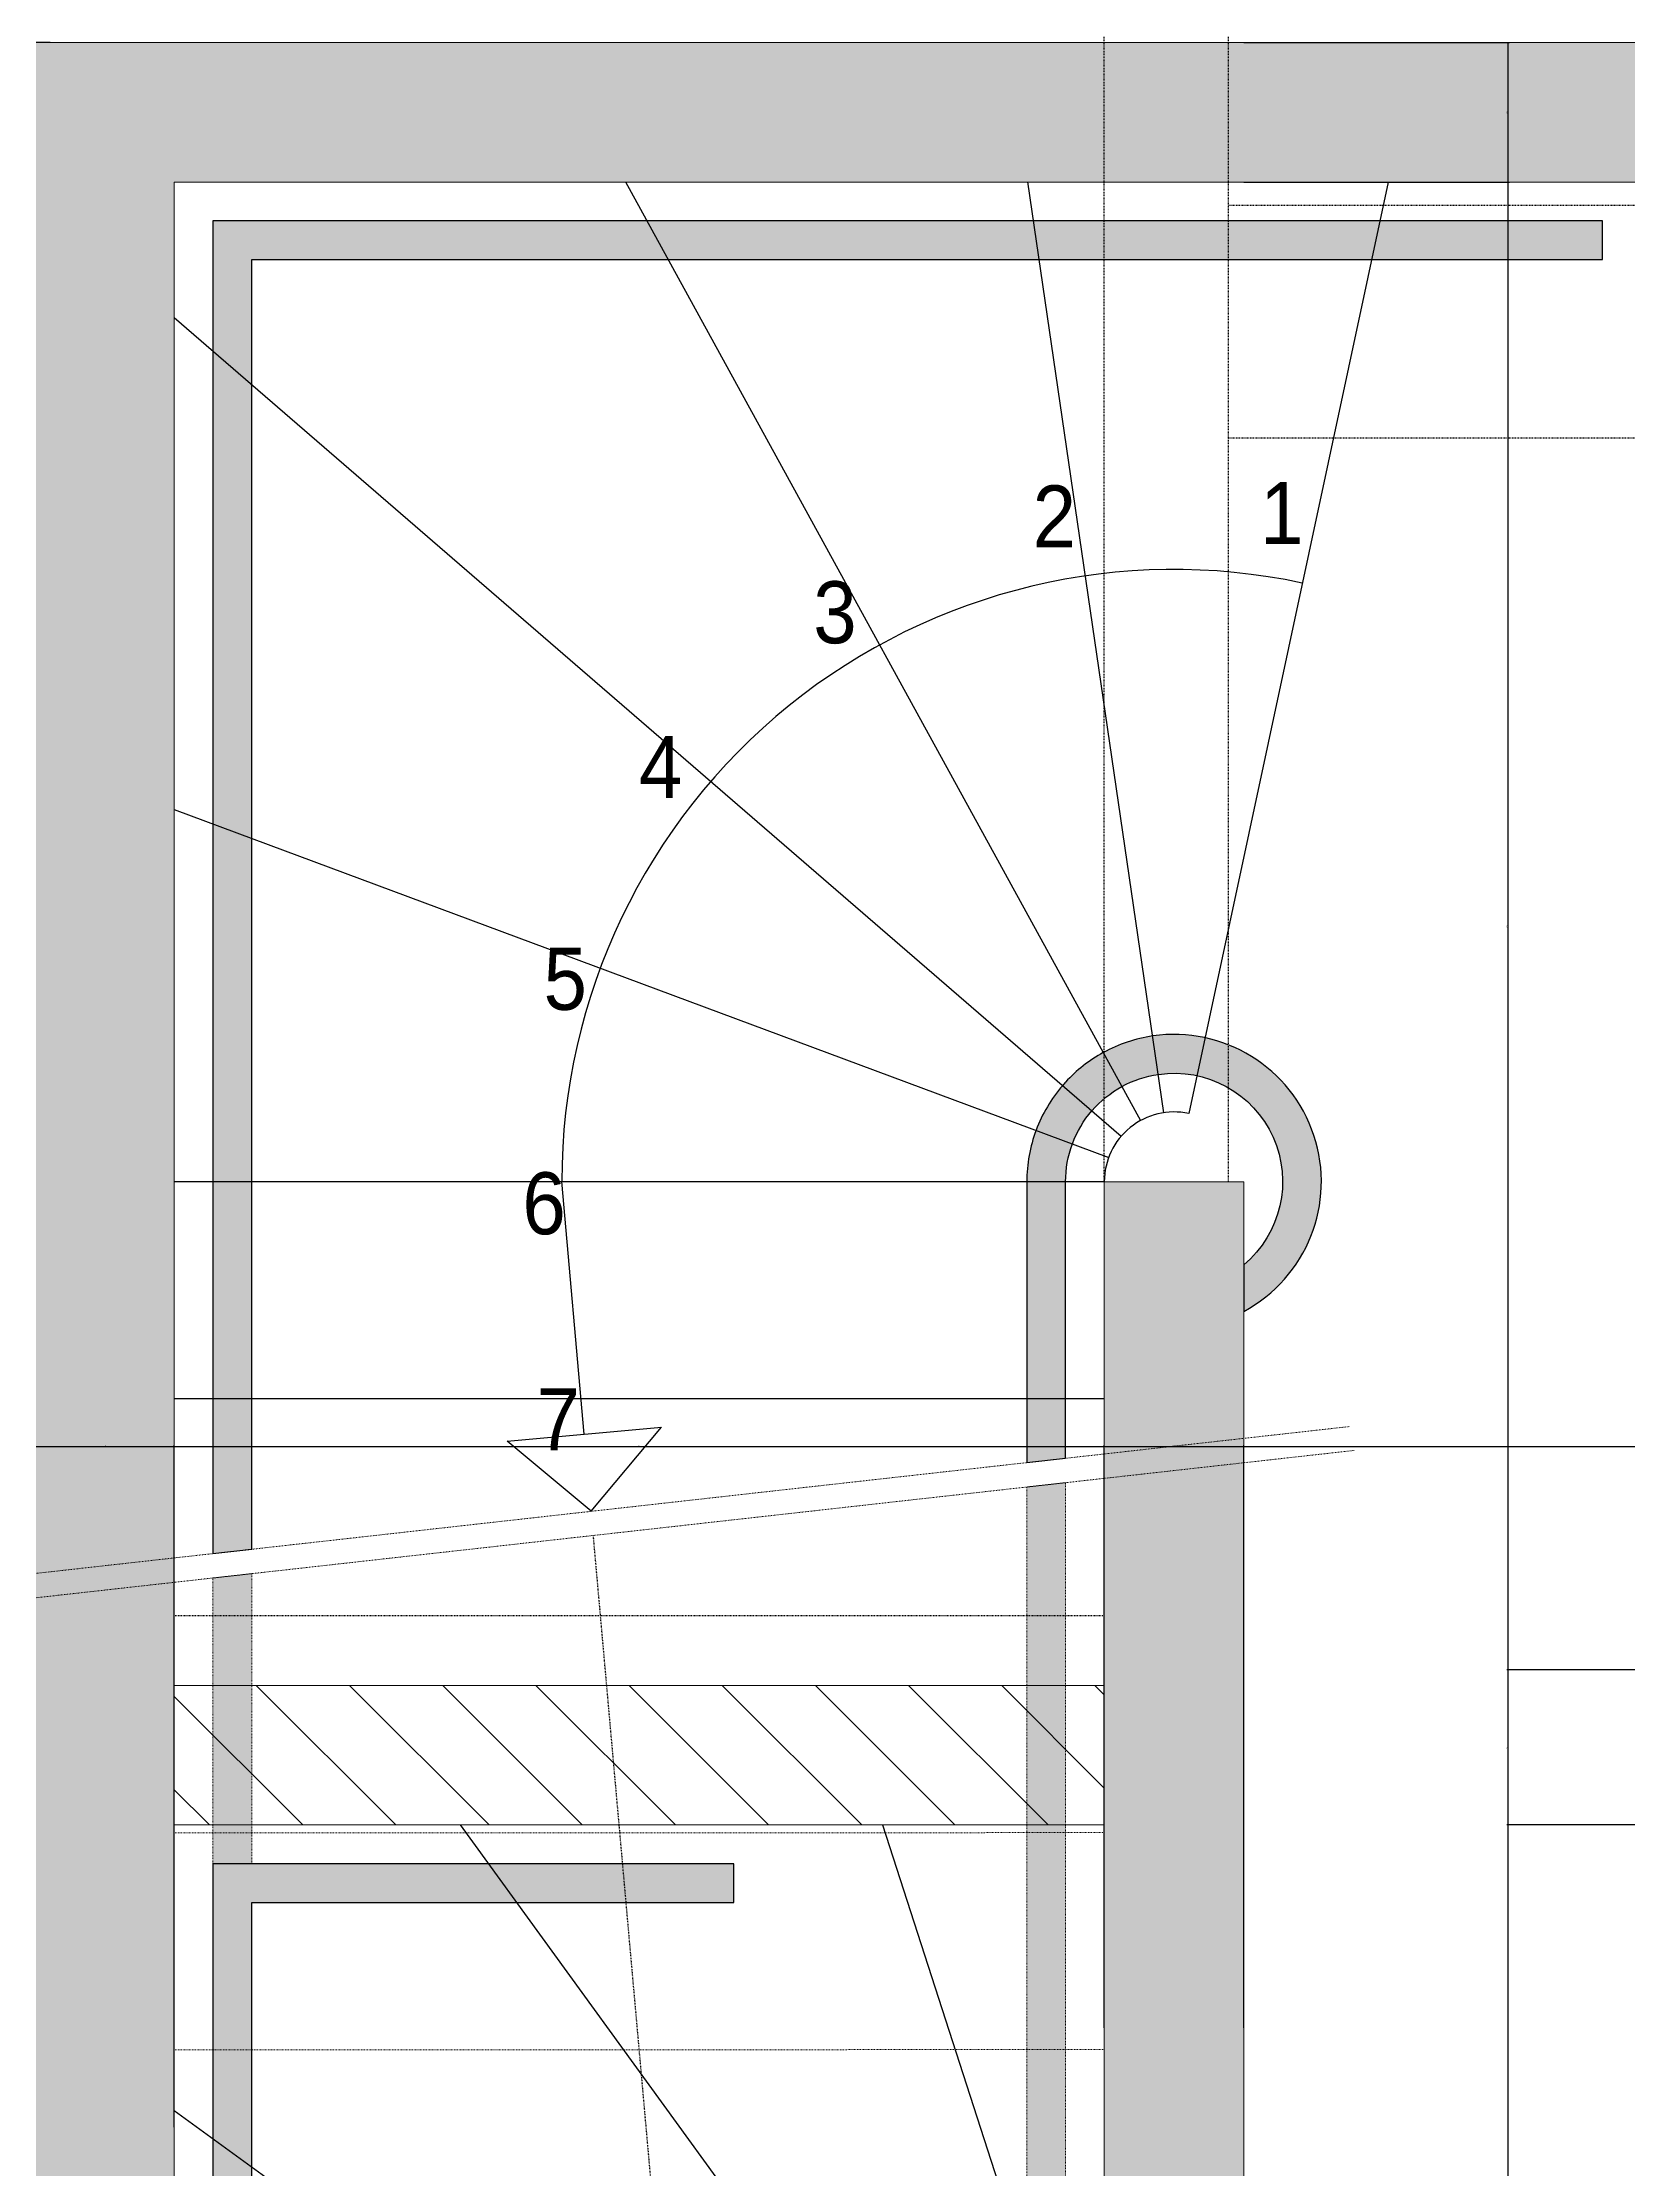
# Model space of a CAD drawing. Header units: centimetres. Extents: x 16433 to 114398, y -50094 to -12305.
# Drawn here: x 57180.8 to 57385.4, y -15678.8 to -15404.3 of the extents above; entities that cross this region are included whole.
import ezdxf

# ---------------------------------------------------------------- set-up
doc = ezdxf.new("R2010")
doc.units = ezdxf.units.CM
doc.header["$LTSCALE"] = 0.5
doc.linetypes.add('Pointillé 1', pattern=[0.09000000000000001, 0.05, -0.04000000000000001])
doc.linetypes.add('Pointillé 1_5', pattern=[0.125, 0.07500000000000001, -0.05])
doc.layers.get('0').update_dxf_attribs({"linetype": 'CONTINUOUS'})
doc.layers.get('DEFPOINTS').update_dxf_attribs({"linetype": 'CONTINUOUS'})
for name, color, linetype in [('1  Hachures', 7, 'CONTINUOUS'), ('1  Hachures_coupées', 7, 'CONTINUOUS'), ('1  MURS', 7, 'CONTINUOUS'), ('6 COMPL 2D', 7, 'CONTINUOUS'), ('6 Compl 2D 2 Détails', 7, 'CONTINUOUS'), ('9  COTATIONS', 7, 'CONTINUOUS')]:
    doc.layers.add(name, color=color, linetype=linetype)
doc.styles.get("Standard").update_dxf_attribs({"font": 'arial.ttf'})
doc.styles.add('STYLE_GENERE_3', font='')
doc.styles.get('STYLE_GENERE_3').set_extended_font_data('Arial Occidental')
doc.dimstyles.new('STYLE_GENERE__2', dxfattribs={"dimtxt": 0.1, "dimasz": 0.095, "dimexe": 0.18, "dimexo": 0, "dimgap": 0.09, "dimtad": 1, "dimtih": 1, "dimtoh": 1, "dimdec": 0, "dimlfac": 100, "dimzin": 0, "dimdsep": 46, "dimtxsty": 'STYLE_GENERE_3', "dimblk": 'ARROWHEAD_7', "dimblk1": 'ARROWHEAD_7', "dimblk2": 'ARROWHEAD_7', "dimcen": 0.09, "dimclrd": 7, "dimclre": 7, "dimclrt": 256, "dimadec": 1, "dimazin": 0, "dimtfac": 1, "dimtdec": 4, "dimtmove": 0, "dimatfit": 3, "dimfxl": 1, "dimtolj": 1, "dimtzin": 0, "dimarcsym": 0})
doc.dimstyles.new('STYLE_GENERE__3', dxfattribs={"dimtxt": 0.1, "dimasz": 0.095, "dimexe": 0.18, "dimexo": 0, "dimgap": 0.09, "dimtad": 1, "dimtih": 1, "dimtoh": 1, "dimdec": 0, "dimlfac": 100, "dimzin": 0, "dimdsep": 46, "dimtxsty": 'STYLE_GENERE_3', "dimblk": 'ARROWHEAD_7', "dimblk1": 'ARROWHEAD_7', "dimblk2": 'ARROWHEAD_7', "dimcen": 0.09, "dimclrd": 7, "dimclre": 7, "dimclrt": 256, "dimadec": 1, "dimazin": 0, "dimtfac": 1, "dimtdec": 4, "dimtmove": 2, "dimatfit": 3, "dimfxl": 1, "dimtolj": 1, "dimtzin": 0, "dimarcsym": 0})
doc.dimstyles.new('STYLE_GENERE__4', dxfattribs={"dimtxt": 0.1, "dimasz": 0.095, "dimexe": 0.18, "dimexo": 0, "dimgap": 0.09, "dimtad": 1, "dimdec": 0, "dimlfac": 100, "dimzin": 0, "dimdsep": 46, "dimtxsty": 'STYLE_GENERE_3', "dimblk": 'ARROWHEAD_7', "dimblk1": 'ARROWHEAD_7', "dimblk2": 'ARROWHEAD_7', "dimcen": 0.09, "dimclrd": 7, "dimclre": 7, "dimclrt": 256, "dimadec": 1, "dimazin": 0, "dimtfac": 1, "dimtdec": 4, "dimtmove": 0, "dimatfit": 3, "dimfxl": 1, "dimtolj": 1, "dimtzin": 0, "dimarcsym": 0})

# ---------------------------------------------------------------- blocks, each defined once
blk = doc.blocks.new('Mur_320_2', base_point=(9.279979845695006, 1.805016536075503))
at = {"layer": '1  Hachures_coupées', "linetype": 'Continuous', "lineweight": 0, "true_color": 0x8080c0}
blk.add_hatch(color=163, dxfattribs=at).paths.add_polyline_path([(9.459979845695006, 1.805016536075503), (9.459979845695006, 6.825053826379331), (9.279979845695006, 7.00505382637933), (9.279979845695006, 1.805016536075503)], flags=0)
at = {"layer": '1  MURS', "color": 5, "linetype": 'Continuous', "lineweight": 0}
blk.add_line((9.459979845695006, 2.005037311397077), (9.459979845695006, 6.825053826379331), dxfattribs=at)
blk = doc.blocks.new('Mur_251_2', base_point=(10.66, 3.351147811659716))
at = {"layer": '1  Hachures_coupées', "linetype": 'Continuous', "lineweight": 0, "true_color": 0x8080c0}
blk.add_hatch(color=163, dxfattribs=at).paths.add_polyline_path([(10.84, 3.351147811659716), (10.84, 5.535053826379331), (10.66, 5.535053826379331), (10.66, 3.351147811659716)], flags=0)
at = {"layer": '1  MURS', "color": 5, "linetype": 'Continuous', "lineweight": 0}
for p, q in [((10.84, 5.535053826379331), (10.66, 5.535053826379331)), ((10.66, 5.535053826379331), (10.66, 3.351147811659716)), ((10.84, 3.351147811659716), (10.84, 5.535053826379331)), ((10.66, 3.351147811659716), (10.84, 3.351147811659716))]:
    blk.add_line(p, q, dxfattribs=at)
blk = doc.blocks.new('Mur_232_2', base_point=(12.4, 6.825053826379331))
at = {"layer": '1  Hachures_coupées', "linetype": 'Continuous', "lineweight": 0, "true_color": 0x8080c0}
blk.add_hatch(color=163, dxfattribs=at).paths.add_polyline_path([(12.4, 7.00505382637933), (9.279979845695006, 7.00505382637933), (9.459979845695006, 6.825053826379331), (12.4, 6.825053826379331)], flags=0)
at = {"layer": '1  MURS', "color": 5, "linetype": 'Continuous', "lineweight": 0}
for p, q in [((12.4, 7.00505382637933), (9.279979845695006, 7.00505382637933)), ((9.459979845695006, 6.825053826379331), (12.4, 6.825053826379331))]:
    blk.add_line(p, q, dxfattribs=at)
blk = doc.blocks.new('Ligne_1074_2', base_point=(9.9979840216305, 5.109805361631443))
at = {"layer": '6 Compl 2D 2 Détails', "linetype": 'Continuous'}
for p, q in [((9.989091696578646, 5.209409209725641), (9.959999999999997, 5.535268297188656)), ((9.889487848484448, 5.200516884673786), (10.08869554467284, 5.218301534777496)), ((9.9979840216305, 5.109805361631443), (10.08869554467284, 5.218301534777496)), ((9.9979840216305, 5.109805361631443), (9.889487848484448, 5.200516884673786))]:
    blk.add_line(p, q, dxfattribs=at)
blk = doc.blocks.new('ARROWHEAD_7')
at = {"color": 0, "linetype": 'Continuous', "lineweight": 0}
for p, q in [((0, 0), (-1, 0)), ((-0.25, 0), (0.25, 0)), ((0, -0.25), (0, 0.25))]:
    blk.add_line(p, q, dxfattribs=at)
blk.add_circle((0, 0), 0.25, dxfattribs=at)
blk = doc.blocks.new('*D716')
at = {"layer": '9  COTATIONS', "color": 7, "linetype": 'Continuous', "lineweight": -2, "transparency": 16777216}
for p, q in [((57181.75068818871, -15404.29954654663), (57097.19073655426, -15404.29954654663)), ((57097.37073655427, -15904.21416985576), (57097.37073655427, -15404.39454654663)), ((57588.59443996754, -15904.30916985576), (57097.19073655426, -15904.30916985576))]:
    blk.add_line(p, q, dxfattribs=at)
at = {"layer": 'DEFPOINTS', "color": 0, "linetype": 'Continuous', "transparency": 16777216}
for p in [(57097.37073655427, -15404.29954654663), (57181.75068818871, -15404.29954654663), (57588.59443996754, -15904.30916985576)]:
    blk.add_point(p, dxfattribs=at)
at = {"layer": '9  COTATIONS', "color": 7, "linetype": 'Continuous', "lineweight": -2, "transparency": 16777216, "xscale": 0.095, "yscale": 0.095, "zscale": 0.095}
for p, rotation in [((57097.37073655427, -15404.29954654663), 90), ((57097.37073655427, -15904.30916985576), 270)]:
    blk.add_blockref('ARROWHEAD_7', p, dxfattribs=dict(at, rotation=rotation))
at = {"layer": '9  COTATIONS', "color": 194, "linetype": 'Continuous', "true_color": 0x50009f, "transparency": 16777216, "insert": (57097.23073655427, -15654.30435820119), "char_height": 0.1, "attachment_point": 5, "rotation": 90, "style": 'STYLE_GENERE_3'}
blk.add_mtext('\\A1;50001', dxfattribs=at)
blk = doc.blocks.new('*D717')
at = {"layer": '9  COTATIONS', "color": 7, "linetype": 'Continuous', "lineweight": -2, "transparency": 16777216}
for p, q in [((57265.75136598479, -14904.30580128785), (57097.19073655426, -14904.30580128785)), ((57097.37073655427, -15404.20454654663), (57097.37073655427, -14904.40080128785)), ((57181.75068818871, -15404.29954654663), (57097.19073655426, -15404.29954654663))]:
    blk.add_line(p, q, dxfattribs=at)
at = {"layer": 'DEFPOINTS', "color": 0, "linetype": 'Continuous', "transparency": 16777216}
for p in [(57097.37073655427, -14904.30580128785), (57265.75136598479, -14904.30580128785), (57181.75068818871, -15404.29954654663)]:
    blk.add_point(p, dxfattribs=at)
at = {"layer": '9  COTATIONS', "color": 7, "linetype": 'Continuous', "lineweight": -2, "transparency": 16777216, "xscale": 0.095, "yscale": 0.095, "zscale": 0.095}
for p, rotation in [((57097.37073655427, -14904.30580128785), 90), ((57097.37073655427, -15404.29954654663), 270)]:
    blk.add_blockref('ARROWHEAD_7', p, dxfattribs=dict(at, rotation=rotation))
at = {"layer": '9  COTATIONS', "color": 194, "linetype": 'Continuous', "true_color": 0x50009f, "transparency": 16777216, "insert": (57097.23073655427, -15154.30267391723), "char_height": 0.1, "attachment_point": 5, "rotation": 90, "style": 'STYLE_GENERE_3'}
blk.add_mtext('\\A1;49999', dxfattribs=at)
blk = doc.blocks.new('Mur_688_2', base_point=(9.459999999999994, 4.705033985017538))
at = {"layer": '1  Hachures_coupées', "linetype": 'Continuous'}
h = blk.add_hatch(dxfattribs=at)
h.set_pattern_fill('BRIQUE_CIMENT_0002', color=256, style=0, pattern_type=2)
h.set_pattern_definition([(135, (0, 0), (0.06010407640085653, 0.06010407640085653), [])])
h.paths.add_polyline_path([(9.459999999999994, 4.705033985017538), (10.66, 4.70503398501754), (10.66, 4.885033985017539), (9.459999999999994, 4.885033985017538)], flags=0)
at = {"layer": '1  MURS', "color": 5, "linetype": 'Continuous', "lineweight": 0}
for p, q in [((10.66, 4.885033985017539), (9.459999999999994, 4.885033985017538)), ((9.459999999999994, 4.885033985017538), (9.459999999999994, 4.705033985017538)), ((10.66, 4.70503398501754), (10.66, 4.885033985017539)), ((9.459999999999994, 4.705033985017538), (10.66, 4.70503398501754))]:
    blk.add_line(p, q, dxfattribs=at)
blk = doc.blocks.new('*D653')
at = {"layer": '9  COTATIONS', "color": 7, "linetype": 'Continuous', "lineweight": -2, "transparency": 16777216}
for p, q in [((57179.74867275823, -15673.31141106188), (57179.74867275823, -15585.31117873386)), ((57179.84367275823, -15585.49117873386), (57197.6536727573, -15585.49117873386)), ((57197.7486727573, -15673.31141106188), (57197.7486727573, -15585.31117873386))]:
    blk.add_line(p, q, dxfattribs=at)
at = {"layer": 'DEFPOINTS', "color": 0, "linetype": 'Continuous', "transparency": 16777216}
for p in [(57197.7486727573, -15585.49117873386), (57179.74867275823, -15673.31141106188), (57197.7486727573, -15673.31141106188)]:
    blk.add_point(p, dxfattribs=at)
at = {"layer": '9  COTATIONS', "color": 7, "linetype": 'Continuous', "lineweight": -2, "transparency": 16777216, "xscale": 0.095, "yscale": 0.095, "zscale": 0.095, "rotation": 180}
blk.add_blockref('ARROWHEAD_7', (57179.74867275823, -15585.49117873386), dxfattribs=at)
at = {"layer": '9  COTATIONS', "color": 7, "linetype": 'Continuous', "lineweight": -2, "transparency": 16777216, "xscale": 0.095, "yscale": 0.095, "zscale": 0.095}
blk.add_blockref('ARROWHEAD_7', (57197.7486727573, -15585.49117873386), dxfattribs=at)
at = {"layer": '9  COTATIONS', "color": 194, "linetype": 'Continuous', "true_color": 0x50009f, "transparency": 16777216, "insert": (57188.74867275776, -15585.35117873386), "char_height": 0.1, "attachment_point": 5, "style": 'STYLE_GENERE_3'}
blk.add_mtext('\\A1;1800', dxfattribs=at)
blk = doc.blocks.new('*D654')
at = {"layer": '9  COTATIONS', "color": 7, "linetype": 'Continuous', "lineweight": -2, "transparency": 16777216}
for p, q in [((57197.7486727573, -15673.31141106188), (57197.7486727573, -15585.31117873386)), ((57197.8436727573, -15585.49117873386), (57317.65568818778, -15585.49117873386)), ((57317.75068818778, -15660.50484728264), (57317.75068818778, -15585.31117873386))]:
    blk.add_line(p, q, dxfattribs=at)
at = {"layer": 'DEFPOINTS', "color": 0, "linetype": 'Continuous', "transparency": 16777216}
for p in [(57317.75068818778, -15585.49117873386), (57317.75068818778, -15660.50484728264), (57197.7486727573, -15673.31141106188)]:
    blk.add_point(p, dxfattribs=at)
at = {"layer": '9  COTATIONS', "color": 7, "linetype": 'Continuous', "lineweight": -2, "transparency": 16777216, "xscale": 0.095, "yscale": 0.095, "zscale": 0.095, "rotation": 180}
blk.add_blockref('ARROWHEAD_7', (57197.7486727573, -15585.49117873386), dxfattribs=at)
at = {"layer": '9  COTATIONS', "color": 7, "linetype": 'Continuous', "lineweight": -2, "transparency": 16777216, "xscale": 0.095, "yscale": 0.095, "zscale": 0.095}
blk.add_blockref('ARROWHEAD_7', (57317.75068818778, -15585.49117873386), dxfattribs=at)
at = {"layer": '9  COTATIONS', "color": 194, "linetype": 'Continuous', "true_color": 0x50009f, "transparency": 16777216, "insert": (57257.74968047254, -15585.35117873386), "char_height": 0.1, "attachment_point": 5, "style": 'STYLE_GENERE_3'}
blk.add_mtext('\\A1;12000', dxfattribs=at)
blk = doc.blocks.new('*D655')
at = {"layer": '9  COTATIONS', "color": 7, "linetype": 'Continuous', "lineweight": -2, "transparency": 16777216}
for p, q in [((57317.75068818778, -15660.50484728264), (57317.75068818778, -15585.31117873386)), ((57317.84568818778, -15585.49117873386), (57335.65568818778, -15585.49117873386)), ((57335.75068818778, -15660.50484728264), (57335.75068818778, -15585.31117873386))]:
    blk.add_line(p, q, dxfattribs=at)
at = {"layer": 'DEFPOINTS', "color": 0, "linetype": 'Continuous', "transparency": 16777216}
for p in [(57335.75068818778, -15585.49117873386), (57317.75068818778, -15660.50484728264), (57335.75068818778, -15660.50484728264)]:
    blk.add_point(p, dxfattribs=at)
at = {"layer": '9  COTATIONS', "color": 7, "linetype": 'Continuous', "lineweight": -2, "transparency": 16777216, "xscale": 0.095, "yscale": 0.095, "zscale": 0.095, "rotation": 180}
blk.add_blockref('ARROWHEAD_7', (57317.75068818778, -15585.49117873386), dxfattribs=at)
at = {"layer": '9  COTATIONS', "color": 7, "linetype": 'Continuous', "lineweight": -2, "transparency": 16777216, "xscale": 0.095, "yscale": 0.095, "zscale": 0.095}
blk.add_blockref('ARROWHEAD_7', (57335.75068818778, -15585.49117873386), dxfattribs=at)
at = {"layer": '9  COTATIONS', "color": 194, "linetype": 'Continuous', "true_color": 0x50009f, "transparency": 16777216, "insert": (57326.75068818778, -15585.35117873386), "char_height": 0.1, "attachment_point": 5, "style": 'STYLE_GENERE_3'}
blk.add_mtext('\\A1;1800', dxfattribs=at)
blk = doc.blocks.new('*D656')
at = {"layer": '9  COTATIONS', "color": 7, "linetype": 'Continuous', "lineweight": -2, "transparency": 16777216}
for p, q in [((57335.75068818778, -15660.50484728264), (57335.75068818778, -15585.31117873386)), ((57335.84568818778, -15585.49117873386), (57467.65568768486, -15585.49117873386)), ((57467.75068768486, -15614.29954654663), (57467.75068768486, -15585.31117873386))]:
    blk.add_line(p, q, dxfattribs=at)
at = {"layer": 'DEFPOINTS', "color": 0, "linetype": 'Continuous', "transparency": 16777216}
for p in [(57467.75068768486, -15585.49117873386), (57467.75068768486, -15614.29954654663), (57335.75068818778, -15660.50484728264)]:
    blk.add_point(p, dxfattribs=at)
at = {"layer": '9  COTATIONS', "color": 7, "linetype": 'Continuous', "lineweight": -2, "transparency": 16777216, "xscale": 0.095, "yscale": 0.095, "zscale": 0.095, "rotation": 180}
blk.add_blockref('ARROWHEAD_7', (57335.75068818778, -15585.49117873386), dxfattribs=at)
at = {"layer": '9  COTATIONS', "color": 7, "linetype": 'Continuous', "lineweight": -2, "transparency": 16777216, "xscale": 0.095, "yscale": 0.095, "zscale": 0.095}
blk.add_blockref('ARROWHEAD_7', (57467.75068768486, -15585.49117873386), dxfattribs=at)
at = {"layer": '9  COTATIONS', "color": 194, "linetype": 'Continuous', "true_color": 0x50009f, "transparency": 16777216, "insert": (57401.75068793632, -15585.35117873386), "char_height": 0.1, "attachment_point": 5, "style": 'STYLE_GENERE_3'}
blk.add_mtext('\\A1;13200', dxfattribs=at)
blk = doc.blocks.new('*D669')
at = {"layer": '9  COTATIONS', "color": 7, "linetype": 'Continuous', "lineweight": -2, "transparency": 16777216}
for p, q in [((57491.75068818871, -15634.29954654663), (57369.66754827991, -15634.29954654663)), ((57369.84754827991, -15904.21416985576), (57369.84754827991, -15634.39454654663)), ((57588.59443996754, -15904.30916985576), (57369.66754827991, -15904.30916985576))]:
    blk.add_line(p, q, dxfattribs=at)
at = {"layer": 'DEFPOINTS', "color": 0, "linetype": 'Continuous', "transparency": 16777216}
for p in [(57369.84754827991, -15634.29954654663), (57491.75068818871, -15634.29954654663), (57588.59443996754, -15904.30916985576)]:
    blk.add_point(p, dxfattribs=at)
at = {"layer": '9  COTATIONS', "color": 7, "linetype": 'Continuous', "lineweight": -2, "transparency": 16777216, "xscale": 0.095, "yscale": 0.095, "zscale": 0.095}
for p, rotation in [((57369.84754827991, -15634.29954654663), 90), ((57369.84754827991, -15904.30916985576), 270)]:
    blk.add_blockref('ARROWHEAD_7', p, dxfattribs=dict(at, rotation=rotation))
at = {"layer": '9  COTATIONS', "color": 194, "linetype": 'Continuous', "true_color": 0x50009f, "transparency": 16777216, "insert": (57369.70754827991, -15769.30435820119), "char_height": 0.1, "attachment_point": 5, "rotation": 90, "style": 'STYLE_GENERE_3'}
blk.add_mtext('\\A1;27001', dxfattribs=at)
blk = doc.blocks.new('*D670')
at = {"layer": '9  COTATIONS', "color": 7, "linetype": 'Continuous', "lineweight": -2, "transparency": 16777216}
for p, q in [((57467.75068768486, -15614.29954654663), (57369.66754827991, -15614.29954654663)), ((57369.84754827991, -15634.20454654663), (57369.84754827991, -15614.39454654663)), ((57491.75068818871, -15634.29954654663), (57369.66754827991, -15634.29954654663))]:
    blk.add_line(p, q, dxfattribs=at)
at = {"layer": 'DEFPOINTS', "color": 0, "linetype": 'Continuous', "transparency": 16777216}
for p in [(57369.84754827991, -15614.29954654663), (57467.75068768486, -15614.29954654663), (57491.75068818871, -15634.29954654663)]:
    blk.add_point(p, dxfattribs=at)
at = {"layer": '9  COTATIONS', "color": 7, "linetype": 'Continuous', "lineweight": -2, "transparency": 16777216, "xscale": 0.095, "yscale": 0.095, "zscale": 0.095}
for p, rotation in [((57369.84754827991, -15614.29954654663), 90), ((57369.84754827991, -15634.29954654663), 270)]:
    blk.add_blockref('ARROWHEAD_7', p, dxfattribs=dict(at, rotation=rotation))
at = {"layer": '9  COTATIONS', "color": 194, "linetype": 'Continuous', "true_color": 0x50009f, "transparency": 16777216, "insert": (57369.70754827991, -15624.29954654662), "char_height": 0.1, "attachment_point": 5, "rotation": 90, "style": 'STYLE_GENERE_3'}
blk.add_mtext('\\A1;2000', dxfattribs=at)
blk = doc.blocks.new('*D671')
at = {"layer": '9  COTATIONS', "color": 7, "linetype": 'Continuous', "lineweight": -2, "transparency": 16777216}
for p, q in [((57335.74968047254, -15422.30954654664), (57370.02754827991, -15422.30954654664)), ((57369.84754827991, -15614.20454654663), (57369.84754827991, -15422.40454654664)), ((57467.75068768486, -15614.29954654663), (57369.66754827991, -15614.29954654663))]:
    blk.add_line(p, q, dxfattribs=at)
at = {"layer": 'DEFPOINTS', "color": 0, "linetype": 'Continuous', "transparency": 16777216}
for p in [(57335.74968047254, -15422.30954654664), (57369.84754827991, -15422.30954654664), (57467.75068768486, -15614.29954654663)]:
    blk.add_point(p, dxfattribs=at)
at = {"layer": '9  COTATIONS', "color": 7, "linetype": 'Continuous', "lineweight": -2, "transparency": 16777216, "xscale": 0.095, "yscale": 0.095, "zscale": 0.095}
for p, rotation in [((57369.84754827991, -15422.30954654664), 90), ((57369.84754827991, -15614.29954654663), 270)]:
    blk.add_blockref('ARROWHEAD_7', p, dxfattribs=dict(at, rotation=rotation))
at = {"layer": '9  COTATIONS', "color": 194, "linetype": 'Continuous', "true_color": 0x50009f, "transparency": 16777216, "insert": (57369.70754827991, -15518.30454654663), "char_height": 0.1, "attachment_point": 5, "rotation": 90, "style": 'STYLE_GENERE_3'}
blk.add_mtext('\\A1;19199', dxfattribs=at)
blk = doc.blocks.new('*D672')
at = {"layer": '9  COTATIONS', "color": 7, "linetype": 'Continuous', "lineweight": -2, "transparency": 16777216}
for p, q in [((57335.74968047254, -15404.30954654664), (57370.02754827991, -15404.30954654664)), ((57369.84754827991, -15422.21454654664), (57369.84754827991, -15404.40454654664)), ((57335.74968047254, -15422.30954654664), (57370.02754827991, -15422.30954654664))]:
    blk.add_line(p, q, dxfattribs=at)
at = {"layer": 'DEFPOINTS', "color": 0, "linetype": 'Continuous', "transparency": 16777216}
for p in [(57335.74968047254, -15404.30954654664), (57369.84754827991, -15404.30954654664), (57335.74968047254, -15422.30954654664)]:
    blk.add_point(p, dxfattribs=at)
at = {"layer": '9  COTATIONS', "color": 7, "linetype": 'Continuous', "lineweight": -2, "transparency": 16777216, "xscale": 0.095, "yscale": 0.095, "zscale": 0.095}
for p, rotation in [((57369.84754827991, -15404.30954654664), 90), ((57369.84754827991, -15422.30954654664), 270)]:
    blk.add_blockref('ARROWHEAD_7', p, dxfattribs=dict(at, rotation=rotation))
at = {"layer": '9  COTATIONS', "color": 194, "linetype": 'Continuous', "true_color": 0x50009f, "transparency": 16777216, "insert": (57369.70754827991, -15413.30954654663), "char_height": 0.1, "attachment_point": 5, "rotation": 90, "style": 'STYLE_GENERE_3'}
blk.add_mtext('\\A1;1800', dxfattribs=at)

msp = doc.modelspace()

# ---------------------------------------------------------------- hatches: boundary and pattern name
at = {"layer": '1  Hachures', "linetype": 'Continuous', "lineweight": 0}
for points in [[(57207.75068836659, -15598.73118251036), (57207.75068836659, -15432.30715326718), (57382.0273117125, -15432.30715326718), (57382.0273117125, -15427.30715308837), (57207.75068836659, -15427.30715308837), (57202.75068818871, -15427.30715308837), (57202.75068818871, -15599.29019715949)], [(57312.75068841595, -15894.29010482235), (57312.75068841595, -15590.13993762862), (57307.75068823714, -15590.69895227775), (57307.75068823714, -15894.28973116572)], [(57207.75068836659, -15639.29954654663), (57207.75068836659, -15601.87924484732), (57202.75068818871, -15602.43825949645), (57202.75068818871, -15639.29954654663)], [(57207.74867293611, -15894.2942421712), (57207.74867293611, -15644.31153086163), (57269.947389571, -15644.31153086163), (57269.947389571, -15639.31153068282), (57207.74867293611, -15639.31153068282), (57202.7486727573, -15639.31153068282), (57202.7486727573, -15899.29345509838), (57462.74867225438, -15899.31292517679), (57462.74867225438, -15741.32579400353), (57457.74867207557, -15741.32579400353), (57457.74867207557, -15894.31292499821)]]:
    msp.add_hatch(color=255, dxfattribs=at).paths.add_polyline_path(points)
h = msp.add_hatch(color=255, dxfattribs=at)
edge = h.paths.add_edge_path()
edge.add_line((57312.75068841595, -15586.9918752919), (57312.75068841595, -15551.29702033927))
edge.add_arc((57326.75068818714, -15551.2995465467), 13.9999999991044, 159.5765094277656, 179.9896613553759, ccw=False)
edge.add_arc((57326.75068818802, -15551.29954654655), 13.99999999987708, 139.1613210028917, 159.5765094296019, ccw=False)
edge.add_arc((57326.75068818853, -15551.29954654701), 14.00000000056393, 118.7461325761272, 139.1613210028298, ccw=False)
edge.add_arc((57326.75068818762, -15551.2995465463), 13.99999999950227, 98.33106346250531, 118.7461325742672, ccw=False)
edge.add_arc((57326.7506881879, -15551.29954654659), 13.99999999983128, -49.99479911522502, 98.33106346348183, ccw=False)
edge.add_line((57335.75068818778, -15562.02335184124), (57335.75068818778, -15568.03274707715))
edge.add_arc((57326.75068818803, -15551.29954654651), 18.99999999984769, 298.273713630765, 458.331032064293)
edge.add_arc((57326.75068818855, -15551.2995465455), 18.99999999892285, 98.33103206629798, 118.7461325767281)
edge.add_arc((57326.75068818808, -15551.29954654852), 19.00000000134894, 118.7461325711151, 137.4631006161814)
edge.add_arc((57326.75068818966, -15551.29954654631), 19.00000000100988, 137.4631006243043, 139.1613210059429)
edge.add_arc((57326.75068818807, -15551.29954654839), 19.00000000117427, 139.161320998055, 159.5765094247583)
edge.add_arc((57326.75068818714, -15551.29954654496), 18.99999999911124, 159.576509433486, 179.9958807290367)
edge.add_line((57307.75068823714, -15551.29818054298), (57307.75068823714, -15587.55088994103))
edge.add_line((57307.75068823714, -15587.55088994103), (57312.75068841595, -15586.9918752919))

# ---------------------------------------------------------------- linework, layer by layer
at = {"layer": '1  Hachures', "linetype": 'Continuous', "flags": 128}
for points in [[(57207.75068836659, -15598.73118251036), (57207.75068836659, -15432.30715326718), (57382.0273117125, -15432.30715326718), (57382.0273117125, -15427.30715308837), (57207.75068836659, -15427.30715308837), (57202.75068818871, -15427.30715308837), (57202.75068818871, -15599.29019715949)], [(57207.74867293611, -15894.2942421712), (57207.74867293611, -15644.31153086163), (57269.947389571, -15644.31153086163), (57269.947389571, -15639.31153068282), (57207.74867293611, -15639.31153068282), (57202.7486727573, -15639.31153068282), (57202.7486727573, -15899.29345509838), (57462.74867225438, -15899.31292517679), (57462.74867225438, -15741.32579400353), (57457.74867207557, -15741.32579400353), (57457.74867207557, -15894.31292499821)]]:
    msp.add_lwpolyline(points, close=True, dxfattribs=at)
msp.add_lwpolyline([(57312.75068841595, -15586.9918752919), (57312.75068841595, -15551.29702033927, -0.089305465860182), (57313.63074218202, -15546.41415845589, -0.08931442264013009), (57316.15893534198, -15542.14450576864, -0.0893144226401001), (57320.01767393667, -15539.02491746503, -0.08931389787754784), (57324.72219093703, -15537.44728323338, -0.755785671384907), (57335.75068818778, -15562.02335184124), (57335.75068818778, -15568.03274707715, 0.83952591113577), (57323.99773793574, -15532.50004482698, 0.08931403597295633), (57317.61302599031, -15534.64112136453, 0.08185023249367901), (57312.75068841595, -15538.45431371951, 0.007410019890648924), (57312.37616646849, -15538.87484834772, 0.08931442264011727), (57308.94504717924, -15544.66937699481, 0.08933281946959103), (57307.75068823714, -15551.29818054298), (57307.75068823714, -15587.55088994103)], format="xyb", close=True, dxfattribs=at)
at = {"layer": '1  Hachures', "color": 251, "linetype": 'Pointillé 1', "lineweight": 0, "true_color": 0x515151, "flags": 128}
for points in [[(57312.75068841595, -15894.29010482235), (57312.75068841595, -15590.13993762862), (57307.75068823714, -15590.69895227775), (57307.75068823714, -15894.28973116572)], [(57207.75068836659, -15639.29954654663), (57207.75068836659, -15601.87924484732), (57202.75068818871, -15602.43825949645), (57202.75068818871, -15639.29954654663)]]:
    msp.add_lwpolyline(points, close=True, dxfattribs=at)
at = {"layer": '6 COMPL 2D', "linetype": 'Pointillé 1_5'}
for p, q in [((57333.75068818778, -15551.29954654663), (57333.75068818778, -15284.30326445503)), ((57317.75068818778, -15551.29954654663), (57317.75068818778, -15302.30326445503)), ((57333.75068818778, -15425.30140550072), (57491.75068818871, -15425.30140550072)), ((57333.75068818778, -15455.30326445503), (57491.75068818871, -15455.30326445503))]:
    msp.add_line(p, q, dxfattribs=at)
at = {"layer": '6 COMPL 2D', "color": 194, "linetype": 'Pointillé 1_5', "lineweight": 0, "true_color": 0x50009f}
for p, q in [((57349.3245467376, -15582.90281092222), (57167.48320415895, -15603.2332050608)), ((57350.00001403224, -15585.97535403944), (57168.04452755954, -15606.31850979906))]:
    msp.add_line(p, q, dxfattribs=at)
at = {"layer": '6 Compl 2D 2 Détails', "linetype": 'Continuous'}
for p, q in [((57255.99019248132, -15422.29954654663), (57322.42232188396, -15543.40871356554)), ((57325.4466727851, -15542.3947186301), (57307.8604356274, -15422.29954654663)), ((57354.36654963996, -15422.30954654664), (57328.63482876867, -15542.49897757229)), ((57197.75068818778, -15439.79767546323), (57319.94170421548, -15545.41416318934)), ((57197.75068818778, -15503.26466412898), (57318.31643718388, -15548.15893991674)), ((57317.75068818778, -15551.29998333086), (57197.75068818778, -15551.31015784396)), ((57317.75068818778, -15579.29998333086), (57197.75068818778, -15579.31015784373)), ((57318.05795374606, -15749.07513662484), (57234.67558744457, -15634.29954654663)), ((57289.11314223614, -15634.30954654664), (57317.75068818778, -15722.89956168374)), ((57317.75068818778, -15758.40185830263), (57197.75068818778, -15671.20120871193))]:
    msp.add_line(p, q, dxfattribs=at)
at = {"layer": '6 Compl 2D 2 Détails', "linetype": 'Pointillé 1_5'}
for p, q in [((57267.75068818778, -15775.31015784396), (57251.82736212201, -15596.95134376022)), ((57317.75068818778, -15607.2999833311), (57197.75068818778, -15607.31015784396))]:
    msp.add_line(p, q, dxfattribs=at)
at = {"layer": '6 Compl 2D 2 Détails', "color": 251, "linetype": 'Pointillé 1_5', "lineweight": 0, "true_color": 0x515151}
for p, q in [((57317.75068818778, -15635.29998333086), (57197.75068818778, -15635.31015784373)), ((57317.75068818778, -15663.29998333086), (57197.75068818778, -15663.31015784373))]:
    msp.add_line(p, q, dxfattribs=at)
at = {"layer": '6 Compl 2D 2 Détails', "linetype": 'Continuous'}
for radius, end in [(79.00000082933954, 179.9916978554063), (8.999999999999961, 180)]:
    msp.add_arc((57326.75068818778, -15551.29954654663), radius, 77.91579801079966, end, dxfattribs=at)

# ---------------------------------------------------------------- block references
at = {"layer": '1  MURS', "color": 5, "lineweight": 0, "xscale": 100, "yscale": 100, "zscale": 100}
for name, p in [('Mur_320_2', (57179.74867275823, -15924.3132755769)), ('Mur_232_2', (57491.75068818871, -15422.30954654664)), ('Mur_251_2', (57317.75068818778, -15769.70014801864)), ('Mur_688_2', (57197.75068818778, -15634.31153068282))]:
    msp.add_blockref(name, p, dxfattribs=at)
at = {"layer": '6 Compl 2D 2 Détails', "linetype": 'Continuous', "xscale": 100, "yscale": 100, "zscale": 100}
msp.add_blockref('Ligne_1074_2', (57251.54909035098, -15593.83439302151), dxfattribs=at)

# ---------------------------------------------------------------- texts
at = {"linetype": 'Continuous', "attachment_point": 1}
for s, insert, char_height in [('{\\W0.900000x;2}', (57308.50446558371, -15461.45412362446), 8.000000000000002), ('{\\W0.900000x;1}', (57337.86380092707, -15461.00143798706), 8.000000000000002), ('{\\W0.900000x;3}', (57280.20193470176, -15473.82588862078), 8.000000000000002), ('{\\W0.900000x;4}', (57257.7175798947, -15493.79305620734), 8.000000000000002), ('{\\W0.900000x;5}', (57245.40187397879, -15521.1225088086), 8.000000000000002), ('{\\W0.900000x;6}', (57242.67352004442, -15550.08725237786), 8.000000000000002), ('{\\W0.900000x;7}', (57244.50710223895, -15577.95395064689), 7.999999999999999)]:
    msp.add_mtext(s, dxfattribs=dict(at, insert=insert, char_height=char_height))

# ---------------------------------------------------------------- dimensions: what is measured, and where the dimension line sits
at = {"layer": '9  COTATIONS', "linetype": 'Continuous'}
for base, p1, p2, picture, middle in [((57097.37073655427, -14904.30580128785), (57181.75068818871, -15404.29954654663), (57265.75136598479, -14904.30580128785), '*D717', (57097.23073655427, -15154.30267391723)), ((57097.37073655427, -15404.29954654663), (57588.59443996754, -15904.30916985576), (57181.75068818871, -15404.29954654663), '*D716', (57097.23073655427, -15654.30435820119)), ((57369.84754827991, -15404.30954654664), (57335.74968047254, -15422.30954654664), (57335.74968047254, -15404.30954654664), '*D672', (57369.70754827991, -15413.30954654663)), ((57369.84754827991, -15422.30954654664), (57467.75068768486, -15614.29954654663), (57335.74968047254, -15422.30954654664), '*D671', (57369.70754827991, -15518.30454654663)), ((57369.84754827991, -15614.29954654663), (57491.75068818871, -15634.29954654663), (57467.75068768486, -15614.29954654663), '*D670', (57369.70754827991, -15624.29954654662)), ((57369.84754827991, -15634.29954654663), (57588.59443996754, -15904.30916985576), (57491.75068818871, -15634.29954654663), '*D669', (57369.70754827991, -15769.30435820119))]:
    dim = msp.add_linear_dim(base=base, p1=p1, p2=p2, angle=90, dimstyle='STYLE_GENERE__4', dxfattribs=at)
    dim.commit()
    dim.dimension.update_dxf_attribs({"geometry": picture, "text_midpoint": middle})
for base, p1, p2, dimstyle, picture, middle in [((57197.7486727573, -15585.49117873386), (57179.74867275823, -15673.31141106188), (57197.7486727573, -15673.31141106188), 'STYLE_GENERE__2', '*D653', (57188.74867275776, -15585.35117873386)), ((57317.75068818778, -15585.49117873386), (57197.7486727573, -15673.31141106188), (57317.75068818778, -15660.50484728264), 'STYLE_GENERE__3', '*D654', (57257.74968047254, -15585.35117873386)), ((57335.75068818778, -15585.49117873386), (57317.75068818778, -15660.50484728264), (57335.75068818778, -15660.50484728264), 'STYLE_GENERE__2', '*D655', (57326.75068818778, -15585.35117873386)), ((57467.75068768486, -15585.49117873386), (57335.75068818778, -15660.50484728264), (57467.75068768486, -15614.29954654663), 'STYLE_GENERE__2', '*D656', (57401.75068793632, -15585.35117873386))]:
    dim = msp.add_linear_dim(base=base, p1=p1, p2=p2, dimstyle=dimstyle, dxfattribs=at)
    dim.commit()
    dim.dimension.update_dxf_attribs({"geometry": picture, "text_midpoint": middle})

doc.saveas('drawing.dxf')
